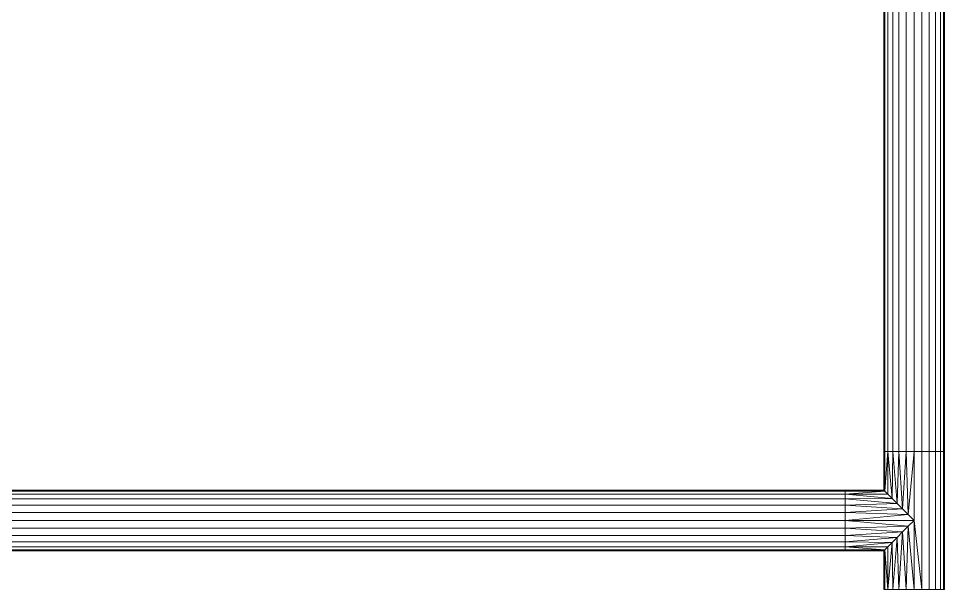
# Model space of a CAD drawing. Header units: inches. Extents: x -3326 to -59, y 8 to 1043.
# Drawn here: x -2905.3 to -2885.22, y 689.82 to 702.2 of the extents above; entities that cross this region are included whole.
import ezdxf

# ---------------------------------------------------------------- set-up
doc = ezdxf.new("R2010")
doc.units = ezdxf.units.IN
doc.header["$MEASUREMENT"] = 0
doc.layers.add('F-SPRN', color=10, linetype='Continuous', lineweight=9)
doc.layers.add('P-PIPE', color=10, linetype='Continuous', lineweight=9)

# ---------------------------------------------------------------- blocks, each defined once
blk = doc.blocks.new('Tee - Welded - Generic - Standard-1086689-05 - Fourth Level')
at = {"layer": 'P-PIPE'}
mesh = blk.add_polyface(dxfattribs=at)
corners = [(-1.496, -0.657), (-1.496, -0.635, 0.17), (-1.496, -0.569, 0.329), (-1.496, -0.465, 0.465), (-1.496, -0.329, 0.569), (-1.496, -0.17, 0.635), (-1.496, 0, 0.657), (-1.496, 0.17, 0.635), (-1.496, 0.329, 0.569), (-1.496, 0.465, 0.465), (-1.496, 0.569, 0.329), (-1.496, 0.635, 0.17), (-1.496, 0.657), (-1.496, 0.635, -0.17), (-1.496, 0.569, -0.329), (-1.496, 0.465, -0.465), (-1.496, 0.329, -0.569), (-1.496, 0.17, -0.635), (-1.496, 0, -0.657), (-1.496, -0.17, -0.635), (-1.496, -0.329, -0.569), (-1.496, -0.465, -0.465), (-1.496, -0.569, -0.329), (-1.496, -0.635, -0.17)]
mesh.append_faces([[corners[k] for k in face] for face in [(20, 17, 18, 19)]], dxfattribs={"vtx0": -1})
mesh.append_faces([[corners[k] for k in face] for face in [(23, 17, 20), (11, 23, 8, 10)]], dxfattribs={"vtx0": -1, "vtx1": -1, "vtx2": -1})
mesh.append_faces([[corners[k] for k in face] for face in [(17, 23, 11, 14)]], dxfattribs={"vtx0": -1, "vtx1": -1, "vtx2": -1, "vtx3": -1})
mesh.append_faces([[corners[k] for k in face] for face in [(16, 17, 14, 15), (9, 10, 8)]], dxfattribs={"vtx1": -1})
mesh.append_faces([[corners[k] for k in face] for face in [(7, 8, 3, 6)]], dxfattribs={"vtx1": -1, "vtx2": -1})
mesh.append_faces([[corners[k] for k in face] for face in [(23, 0, 3, 8)]], dxfattribs={"vtx1": -1, "vtx2": -1, "vtx3": -1})
mesh.append_faces([[corners[k] for k in face] for face in [(12, 13, 14, 11)]], dxfattribs={"vtx2": -1})
mesh.append_faces([[corners[k] for k in face] for face in [(20, 21, 22, 23), (0, 1, 2, 3), (3, 4, 5, 6)]], dxfattribs={"vtx3": -1})
mesh = blk.add_polyface(dxfattribs=at)
corners = [(-1.496, 0.657), (-1.496, 0.635, 0.17), (-1.496, 0.569, 0.329), (-1.496, 0.465, 0.465), (-1.496, 0.329, 0.569), (-1.496, 0.17, 0.635), (-1.496, 0, 0.657), (-1.496, -0.17, 0.635), (-1.496, -0.329, 0.569), (-1.496, -0.465, 0.465), (-1.496, -0.569, 0.329), (-1.496, -0.635, 0.17), (-1.496, -0.657), (-0.657, -0.657), (-0.634, -0.634, 0.175), (-0.569, -0.569, 0.329), (-0.477, -0.477, 0.452), (-0.369, -0.369, 0.545), (-0.25, -0.25, 0.608), (-0.126, -0.126, 0.645), (0, 0, 0.657), (0.126, -0.126, 0.645), (0.25, -0.25, 0.608), (0.369, -0.369, 0.545), (0.477, -0.477, 0.452), (0.569, -0.569, 0.329), (0.634, -0.634, 0.175), (0.657, -0.657), (1.496, -0.657), (1.496, -0.635, 0.17), (1.496, -0.569, 0.329), (1.496, -0.465, 0.465), (1.496, -0.329, 0.569), (1.496, -0.17, 0.635), (1.496, 0, 0.657), (1.496, 0.17, 0.635), (1.496, 0.329, 0.569), (1.496, 0.465, 0.465), (1.496, 0.569, 0.329), (1.496, 0.635, 0.17), (1.496, 0.657)]
mesh.append_faces([[corners[k] for k in face] for face in [(13, 11, 12)]], dxfattribs={"vtx0": -1})
mesh.append_faces([[corners[k] for k in face] for face in [(27, 29, 26), (25, 30, 24), (11, 14, 10), (9, 17, 8), (16, 10, 15), (23, 32, 22), (21, 34, 20), (22, 33, 21), (33, 22, 32), (19, 7, 18), (7, 19, 6)]], dxfattribs={"vtx0": -1, "vtx1": -1})
mesh.append_faces([[corners[k] for k in face] for face in [(30, 25, 26), (24, 30, 31), (8, 17, 18), (21, 33, 34), (18, 7, 8), (20, 5, 6)]], dxfattribs={"vtx0": -1, "vtx2": -1})
mesh.append_faces([[corners[k] for k in face] for face in [(20, 34, 35, 5)]], dxfattribs={"vtx0": -1, "vtx2": -1, "vtx3": -1})
mesh.append_faces([[corners[k] for k in face] for face in [(28, 29, 27)]], dxfattribs={"vtx1": -1})
mesh.append_faces([[corners[k] for k in face] for face in [(29, 30, 26), (31, 32, 23), (23, 24, 31), (13, 14, 11), (14, 15, 10), (16, 17, 9), (9, 10, 16), (19, 20, 6)]], dxfattribs={"vtx1": -1, "vtx2": -1})
mesh.append_faces([[corners[k] for k in face] for face in [(38, 39, 1, 2), (36, 37, 3, 4), (37, 38, 2, 3), (35, 36, 4, 5)]], dxfattribs={"vtx1": -1, "vtx3": -1})
mesh.append_faces([[corners[k] for k in face] for face in [(39, 40, 0, 1)]], dxfattribs={"vtx3": -1})
mesh = blk.add_polyface(dxfattribs=at)
corners = [(-1.496, -0.657), (-1.496, -0.635, -0.17), (-1.496, -0.569, -0.329), (-1.496, -0.465, -0.465), (-1.496, -0.329, -0.569), (-1.496, -0.17, -0.635), (-1.496, 0, -0.657), (-1.496, 0.17, -0.635), (-1.496, 0.329, -0.569), (-1.496, 0.465, -0.465), (-1.496, 0.569, -0.329), (-1.496, 0.635, -0.17), (-1.496, 0.657), (1.496, 0.657), (1.496, 0.635, -0.17), (1.496, 0.569, -0.329), (1.496, 0.465, -0.465), (1.496, 0.329, -0.569), (1.496, 0.17, -0.635), (1.496, 0, -0.657), (1.496, -0.17, -0.635), (1.496, -0.329, -0.569), (1.496, -0.465, -0.465), (1.496, -0.569, -0.329), (1.496, -0.635, -0.17), (1.496, -0.657), (0.657, -0.657), (0.634, -0.634, -0.175), (0.569, -0.569, -0.329), (0.477, -0.477, -0.452), (0.369, -0.369, -0.545), (0.25, -0.25, -0.608), (0.126, -0.126, -0.645), (0, 0, -0.657), (-0.126, -0.126, -0.645), (-0.25, -0.25, -0.608), (-0.369, -0.369, -0.545), (-0.477, -0.477, -0.452), (-0.569, -0.569, -0.329), (-0.634, -0.634, -0.175), (-0.657, -0.657)]
mesh.append_faces([[corners[k] for k in face] for face in [(1, 40, 0)]], dxfattribs={"vtx0": -1})
mesh.append_faces([[corners[k] for k in face] for face in [(33, 19, 32), (6, 34, 5), (32, 20, 31), (24, 27, 23), (27, 24, 26), (36, 4, 35), (3, 37, 2), (38, 2, 37), (21, 31, 20)]], dxfattribs={"vtx0": -1, "vtx1": -1})
mesh.append_faces([[corners[k] for k in face] for face in [(35, 4, 5), (6, 33, 34), (23, 28, 29), (29, 22, 23), (21, 30, 31), (23, 27, 28), (36, 3, 4), (3, 36, 37), (39, 1, 2)]], dxfattribs={"vtx0": -1, "vtx2": -1})
mesh.append_faces([[corners[k] for k in face] for face in [(13, 14, 11, 12)]], dxfattribs={"vtx1": -1})
mesh.append_faces([[corners[k] for k in face] for face in [(19, 20, 32), (34, 35, 5), (6, 7, 33), (21, 22, 30), (29, 30, 22), (39, 40, 1), (38, 39, 2)]], dxfattribs={"vtx1": -1, "vtx2": -1})
mesh.append_faces([[corners[k] for k in face] for face in [(18, 19, 33, 7)]], dxfattribs={"vtx1": -1, "vtx2": -1, "vtx3": -1})
mesh.append_faces([[corners[k] for k in face] for face in [(15, 16, 9, 10), (14, 15, 10, 11), (16, 17, 8, 9), (17, 18, 7, 8)]], dxfattribs={"vtx1": -1, "vtx3": -1})
mesh.append_faces([[corners[k] for k in face] for face in [(24, 25, 26)]], dxfattribs={"vtx2": -1})
mesh = blk.add_polyface(dxfattribs=at)
corners = [(1.496, -0.657), (1.496, -0.635, -0.17), (1.496, -0.569, -0.329), (1.496, -0.465, -0.465), (1.496, -0.329, -0.569), (1.496, -0.17, -0.635), (1.496, 0, -0.657), (1.496, 0.17, -0.635), (1.496, 0.329, -0.569), (1.496, 0.465, -0.465), (1.496, 0.569, -0.329), (1.496, 0.635, -0.17), (1.496, 0.657), (1.496, 0.635, 0.17), (1.496, 0.569, 0.329), (1.496, 0.465, 0.465), (1.496, 0.329, 0.569), (1.496, 0.17, 0.635), (1.496, 0, 0.657), (1.496, -0.17, 0.635), (1.496, -0.329, 0.569), (1.496, -0.465, 0.465), (1.496, -0.569, 0.329), (1.496, -0.635, 0.17)]
mesh.append_faces([[corners[k] for k in face] for face in [(7, 5, 6), (10, 8, 9), (4, 2, 3), (16, 14, 15), (23, 21, 22)]], dxfattribs={"vtx0": -1})
mesh.append_faces([[corners[k] for k in face] for face in [(1, 5, 0)]], dxfattribs={"vtx0": -1, "vtx1": -1})
mesh.append_faces([[corners[k] for k in face] for face in [(5, 10, 11, 0), (23, 12, 13, 21)]], dxfattribs={"vtx0": -1, "vtx2": -1, "vtx3": -1})
mesh.append_faces([[corners[k] for k in face] for face in [(21, 16, 17, 18)]], dxfattribs={"vtx0": -1, "vtx3": -1})
mesh.append_faces([[corners[k] for k in face] for face in [(7, 8, 10, 5), (13, 14, 16, 21)]], dxfattribs={"vtx1": -1, "vtx2": -1, "vtx3": -1})
mesh.append_faces([[corners[k] for k in face] for face in [(4, 5, 1, 2), (23, 0, 11, 12)]], dxfattribs={"vtx1": -1, "vtx3": -1})
mesh.append_faces([[corners[k] for k in face] for face in [(19, 20, 21, 18)]], dxfattribs={"vtx2": -1})
mesh = blk.add_polyface(dxfattribs=at)
corners = [(-0.657, -1.496), (-0.635, -1.496, 0.17), (-0.569, -1.496, 0.329), (-0.465, -1.496, 0.465), (-0.329, -1.496, 0.569), (-0.17, -1.496, 0.635), (0, -1.496, 0.657), (0.17, -1.496, 0.635), (0.329, -1.496, 0.569), (0.465, -1.496, 0.465), (0.569, -1.496, 0.329), (0.635, -1.496, 0.17), (0.657, -1.496), (0.657, -0.657), (0.634, -0.634, 0.175), (0.569, -0.569, 0.329), (0.477, -0.477, 0.452), (0.369, -0.369, 0.545), (0.25, -0.25, 0.608), (0.126, -0.126, 0.645), (0, 0, 0.657), (-0.126, -0.126, 0.645), (-0.25, -0.25, 0.608), (-0.369, -0.369, 0.545), (-0.477, -0.477, 0.452), (-0.569, -0.569, 0.329), (-0.634, -0.634, 0.175), (-0.657, -0.657)]
mesh.append_faces([[corners[k] for k in face] for face in [(13, 11, 12)]], dxfattribs={"vtx0": -1})
mesh.append_faces([[corners[k] for k in face] for face in [(22, 5, 21), (24, 3, 23), (8, 18, 7), (17, 9, 16)]], dxfattribs={"vtx0": -1, "vtx1": -1})
mesh.append_faces([[corners[k] for k in face] for face in [(24, 2, 3), (26, 1, 2), (22, 4, 5), (6, 20, 21), (21, 5, 6), (19, 6, 7), (16, 9, 10), (17, 8, 9), (6, 19, 20)]], dxfattribs={"vtx0": -1, "vtx2": -1})
mesh.append_faces([[corners[k] for k in face] for face in [(26, 27, 1), (3, 4, 23), (25, 26, 2), (24, 25, 2), (22, 23, 4), (10, 11, 14), (18, 19, 7), (17, 18, 8), (13, 14, 11), (15, 16, 10), (14, 15, 10)]], dxfattribs={"vtx1": -1, "vtx2": -1})
mesh.append_faces([[corners[k] for k in face] for face in [(27, 0, 1)]], dxfattribs={"vtx2": -1})
mesh = blk.add_polyface(dxfattribs=at)
corners = [(0.657, -1.496), (0.635, -1.496, -0.17), (0.569, -1.496, -0.329), (0.465, -1.496, -0.465), (0.329, -1.496, -0.569), (0.17, -1.496, -0.635), (0, -1.496, -0.657), (-0.17, -1.496, -0.635), (-0.329, -1.496, -0.569), (-0.465, -1.496, -0.465), (-0.569, -1.496, -0.329), (-0.635, -1.496, -0.17), (-0.657, -1.496), (-0.657, -0.657), (-0.634, -0.634, -0.175), (-0.569, -0.569, -0.329), (-0.477, -0.477, -0.452), (-0.369, -0.369, -0.545), (-0.25, -0.25, -0.608), (-0.126, -0.126, -0.645), (0, 0, -0.657), (0.126, -0.126, -0.645), (0.25, -0.25, -0.608), (0.369, -0.369, -0.545), (0.477, -0.477, -0.452), (0.569, -0.569, -0.329), (0.634, -0.634, -0.175), (0.657, -0.657)]
mesh.append_faces([[corners[k] for k in face] for face in [(13, 11, 12)]], dxfattribs={"vtx0": -1})
mesh.append_faces([[corners[k] for k in face] for face in [(22, 5, 21), (24, 3, 23), (8, 18, 7), (17, 9, 16)]], dxfattribs={"vtx0": -1, "vtx1": -1})
mesh.append_faces([[corners[k] for k in face] for face in [(24, 2, 3), (26, 1, 2), (22, 4, 5), (6, 20, 21), (21, 5, 6), (19, 6, 7), (16, 9, 10), (17, 8, 9), (6, 19, 20)]], dxfattribs={"vtx0": -1, "vtx2": -1})
mesh.append_faces([[corners[k] for k in face] for face in [(0, 1, 27)]], dxfattribs={"vtx1": -1})
mesh.append_faces([[corners[k] for k in face] for face in [(26, 27, 1), (3, 4, 23), (25, 26, 2), (24, 25, 2), (22, 23, 4), (10, 11, 14), (18, 19, 7), (17, 18, 8), (13, 14, 11), (15, 16, 10), (14, 15, 10)]], dxfattribs={"vtx1": -1, "vtx2": -1})
mesh = blk.add_polyface(dxfattribs=at)
corners = [(-0.657, -1.496), (-0.635, -1.496, -0.17), (-0.569, -1.496, -0.329), (-0.465, -1.496, -0.465), (-0.329, -1.496, -0.569), (-0.17, -1.496, -0.635), (0, -1.496, -0.657), (0.17, -1.496, -0.635), (0.329, -1.496, -0.569), (0.465, -1.496, -0.465), (0.569, -1.496, -0.329), (0.635, -1.496, -0.17), (0.657, -1.496), (0.635, -1.496, 0.17), (0.569, -1.496, 0.329), (0.465, -1.496, 0.465), (0.329, -1.496, 0.569), (0.17, -1.496, 0.635), (0, -1.496, 0.657), (-0.17, -1.496, 0.635), (-0.329, -1.496, 0.569), (-0.465, -1.496, 0.465), (-0.569, -1.496, 0.329), (-0.635, -1.496, 0.17)]
mesh.append_faces([[corners[k] for k in face] for face in [(16, 14, 15), (13, 11, 12)]], dxfattribs={"vtx0": -1})
mesh.append_faces([[corners[k] for k in face] for face in [(0, 3, 11, 13)]], dxfattribs={"vtx0": -1, "vtx1": -1, "vtx2": -1, "vtx3": -1})
mesh.append_faces([[corners[k] for k in face] for face in [(16, 0, 13, 14), (21, 0, 16, 17)]], dxfattribs={"vtx0": -1, "vtx1": -1, "vtx3": -1})
mesh.append_faces([[corners[k] for k in face] for face in [(5, 8, 9, 11)]], dxfattribs={"vtx0": -1, "vtx2": -1, "vtx3": -1})
mesh.append_faces([[corners[k] for k in face] for face in [(17, 18, 21)]], dxfattribs={"vtx1": -1, "vtx2": -1})
mesh.append_faces([[corners[k] for k in face] for face in [(6, 7, 8, 5), (9, 10, 11), (22, 23, 0, 21), (19, 20, 21, 18)]], dxfattribs={"vtx2": -1})
mesh.append_faces([[corners[k] for k in face] for face in [(3, 4, 5, 11)]], dxfattribs={"vtx2": -1, "vtx3": -1})
mesh.append_faces([[corners[k] for k in face] for face in [(0, 1, 2, 3)]], dxfattribs={"vtx3": -1})

msp = doc.modelspace()

# ---------------------------------------------------------------- linework, layer by layer
at = {"layer": 'F-SPRN', "color": 1}
for p, q in [((-2885.88, 751.88, 971), (-2885.88, 692.817, 971)), ((-2885.88, 751.88, 971), (-2885.88, 692.817, 971)), ((-2885.88, 689.824, 971), (-2885.88, 692.817, 971)), ((-2967.033, 691.32, 971), (-2887.376, 691.32, 971)), ((-2967.033, 691.32, 971), (-2887.376, 691.32, 971)), ((-2887.376, 691.32, 971), (-2885.88, 691.32, 971))]:
    msp.add_line(p, q, dxfattribs=at)

# ---------------------------------------------------------------- block references
at = {"layer": 'F-SPRN', "color": 1, "extrusion": (0, 0, -1), "rotation": 90}
msp.add_blockref('Tee - Welded - Generic - Standard-1086689-05 - Fourth Level', (2885.88, 691.32, -971), dxfattribs=at)

# ---------------------------------------------------------------- meshes
at = {"layer": 'F-SPRN', "color": 1}
mesh = msp.add_polyface(dxfattribs=at)
corners = [(-2885.88, 751.88, 971.658), (-2886.05, 751.88, 971.635), (-2886.209, 751.88, 971.569), (-2886.345, 751.88, 971.465), (-2886.449, 751.88, 971.329), (-2886.515, 751.88, 971.17), (-2886.537, 751.88, 971), (-2886.537, 692.816, 971), (-2886.515, 692.816, 971.17), (-2886.449, 692.816, 971.329), (-2886.345, 692.816, 971.465), (-2886.209, 692.816, 971.569), (-2886.05, 692.816, 971.635), (-2885.88, 692.816, 971.658)]
mesh.append_faces([[corners[k] for k in face] for face in [(8, 9, 4, 5), (3, 4, 9, 10), (11, 12, 1, 2), (2, 3, 10, 11)]], dxfattribs={"vtx1": -1, "vtx3": -1, "color": 1})
mesh.append_faces([[corners[k] for k in face] for face in [(6, 7, 8, 5)]], dxfattribs={"vtx2": -1, "color": 1})
mesh.append_faces([[corners[k] for k in face] for face in [(12, 13, 0, 1)]], dxfattribs={"vtx3": -1, "color": 1})
mesh = msp.add_polyface(dxfattribs=at)
corners = [(-2886.537, 751.88, 971), (-2886.515, 751.88, 970.83), (-2886.449, 751.88, 970.671), (-2886.345, 751.88, 970.535), (-2886.209, 751.88, 970.431), (-2886.05, 751.88, 970.365), (-2885.88, 751.88, 970.343), (-2885.88, 692.816, 970.343), (-2886.05, 692.816, 970.365), (-2886.209, 692.816, 970.431), (-2886.345, 692.816, 970.535), (-2886.449, 692.816, 970.671), (-2886.515, 692.816, 970.83), (-2886.537, 692.816, 971)]
mesh.append_faces([[corners[k] for k in face] for face in [(7, 8, 5, 6)]], dxfattribs={"vtx1": -1, "color": 1})
mesh.append_faces([[corners[k] for k in face] for face in [(8, 9, 4, 5), (3, 4, 9, 10), (11, 12, 1, 2), (2, 3, 10, 11)]], dxfattribs={"vtx1": -1, "vtx3": -1, "color": 1})
mesh.append_faces([[corners[k] for k in face] for face in [(12, 13, 0, 1)]], dxfattribs={"vtx3": -1, "color": 1})
mesh = msp.add_polyface(dxfattribs=at)
corners = [(-2885.222, 751.88, 971), (-2885.245, 751.88, 971.17), (-2885.31, 751.88, 971.329), (-2885.415, 751.88, 971.465), (-2885.551, 751.88, 971.569), (-2885.71, 751.88, 971.635), (-2885.88, 751.88, 971.658), (-2885.88, 692.816, 971.658), (-2885.71, 692.816, 971.635), (-2885.551, 692.816, 971.569), (-2885.415, 692.816, 971.465), (-2885.31, 692.816, 971.329), (-2885.245, 692.816, 971.17), (-2885.222, 692.816, 971)]
mesh.append_faces([[corners[k] for k in face] for face in [(7, 8, 5, 6)]], dxfattribs={"vtx1": -1, "color": 1})
mesh.append_faces([[corners[k] for k in face] for face in [(8, 9, 4, 5), (3, 4, 9, 10), (11, 12, 1, 2), (2, 3, 10, 11)]], dxfattribs={"vtx1": -1, "vtx3": -1, "color": 1})
mesh.append_faces([[corners[k] for k in face] for face in [(12, 13, 0, 1)]], dxfattribs={"vtx3": -1, "color": 1})
mesh = msp.add_polyface(dxfattribs=at)
corners = [(-2885.88, 751.88, 970.343), (-2885.71, 751.88, 970.365), (-2885.551, 751.88, 970.431), (-2885.415, 751.88, 970.535), (-2885.31, 751.88, 970.671), (-2885.245, 751.88, 970.83), (-2885.222, 751.88, 971), (-2885.222, 692.816, 971), (-2885.245, 692.816, 970.83), (-2885.31, 692.816, 970.671), (-2885.415, 692.816, 970.535), (-2885.551, 692.816, 970.431), (-2885.71, 692.816, 970.365), (-2885.88, 692.816, 970.343)]
mesh.append_faces([[corners[k] for k in face] for face in [(7, 8, 5, 6)]], dxfattribs={"vtx1": -1, "color": 1})
mesh.append_faces([[corners[k] for k in face] for face in [(8, 9, 4, 5), (3, 4, 9, 10), (11, 12, 1, 2), (2, 3, 10, 11)]], dxfattribs={"vtx1": -1, "vtx3": -1, "color": 1})
mesh.append_faces([[corners[k] for k in face] for face in [(12, 13, 0, 1)]], dxfattribs={"vtx3": -1, "color": 1})
mesh = msp.add_polyface(dxfattribs=at)
corners = [(-2886.537, 692.816, 971), (-2886.515, 692.816, 970.83), (-2886.449, 692.816, 970.671), (-2886.345, 692.816, 970.535), (-2886.209, 692.816, 970.431), (-2886.05, 692.816, 970.365), (-2885.88, 692.816, 970.343), (-2885.71, 692.816, 970.365), (-2885.551, 692.816, 970.431), (-2885.415, 692.816, 970.535), (-2885.31, 692.816, 970.671), (-2885.245, 692.816, 970.83), (-2885.222, 692.816, 971), (-2885.245, 692.816, 971.17), (-2885.31, 692.816, 971.329), (-2885.415, 692.816, 971.465), (-2885.551, 692.816, 971.569), (-2885.71, 692.816, 971.635), (-2885.88, 692.816, 971.658), (-2886.05, 692.816, 971.635), (-2886.209, 692.816, 971.569), (-2886.345, 692.816, 971.465), (-2886.449, 692.816, 971.329), (-2886.515, 692.816, 971.17)]
mesh.append_faces([[corners[k] for k in face] for face in [(17, 15, 16)]], dxfattribs={"vtx0": -1, "color": 1})
mesh.append_faces([[corners[k] for k in face] for face in [(23, 13, 21, 22), (1, 13, 23, 0), (5, 7, 3, 4)]], dxfattribs={"vtx0": -1, "vtx1": -1, "color": 1})
mesh.append_faces([[corners[k] for k in face] for face in [(21, 13, 17)]], dxfattribs={"vtx0": -1, "vtx1": -1, "vtx2": -1, "color": 1})
mesh.append_faces([[corners[k] for k in face] for face in [(6, 7, 5)]], dxfattribs={"vtx1": -1, "color": 1})
mesh.append_faces([[corners[k] for k in face] for face in [(17, 18, 19)]], dxfattribs={"vtx2": -1, "color": 1})
mesh.append_faces([[corners[k] for k in face] for face in [(19, 20, 21, 17), (13, 14, 15, 17), (1, 2, 3, 11), (9, 10, 11, 3), (11, 12, 13, 1), (7, 8, 9, 3)]], dxfattribs={"vtx2": -1, "vtx3": -1, "color": 1})
mesh = msp.add_polyface(dxfattribs=at)
corners = [(-2967.033, 691.978, 971), (-2967.033, 691.956, 971.17), (-2967.033, 691.89, 971.329), (-2967.033, 691.785, 971.465), (-2967.033, 691.649, 971.569), (-2967.033, 691.491, 971.635), (-2967.033, 691.32, 971.658), (-2887.376, 691.32, 971.658), (-2887.376, 691.491, 971.635), (-2887.376, 691.649, 971.569), (-2887.376, 691.785, 971.465), (-2887.376, 691.89, 971.329), (-2887.376, 691.956, 971.17), (-2887.376, 691.978, 971)]
mesh.append_faces([[corners[k] for k in face] for face in [(7, 8, 5, 6)]], dxfattribs={"vtx1": -1, "color": 1})
mesh.append_faces([[corners[k] for k in face] for face in [(8, 9, 4, 5), (3, 4, 9, 10), (11, 12, 1, 2), (2, 3, 10, 11)]], dxfattribs={"vtx1": -1, "vtx3": -1, "color": 1})
mesh.append_faces([[corners[k] for k in face] for face in [(12, 13, 0, 1)]], dxfattribs={"vtx3": -1, "color": 1})
mesh = msp.add_polyface(dxfattribs=at)
corners = [(-2967.033, 691.32, 970.343), (-2967.033, 691.491, 970.365), (-2967.033, 691.649, 970.431), (-2967.033, 691.785, 970.535), (-2967.033, 691.89, 970.671), (-2967.033, 691.956, 970.83), (-2967.033, 691.978, 971), (-2887.376, 691.978, 971), (-2887.376, 691.956, 970.83), (-2887.376, 691.89, 970.671), (-2887.376, 691.785, 970.535), (-2887.376, 691.649, 970.431), (-2887.376, 691.491, 970.365), (-2887.376, 691.32, 970.343)]
mesh.append_faces([[corners[k] for k in face] for face in [(7, 8, 5, 6)]], dxfattribs={"vtx1": -1, "color": 1})
mesh.append_faces([[corners[k] for k in face] for face in [(8, 9, 4, 5), (3, 4, 9, 10), (11, 12, 1, 2), (2, 3, 10, 11)]], dxfattribs={"vtx1": -1, "vtx3": -1, "color": 1})
mesh.append_faces([[corners[k] for k in face] for face in [(12, 13, 0, 1)]], dxfattribs={"vtx3": -1, "color": 1})
mesh = msp.add_polyface(dxfattribs=at)
corners = [(-2887.376, 690.663, 971), (-2887.376, 690.685, 970.83), (-2887.376, 690.751, 970.671), (-2887.376, 690.856, 970.535), (-2887.376, 690.992, 970.431), (-2887.376, 691.15, 970.365), (-2887.376, 691.32, 970.343), (-2887.376, 691.491, 970.365), (-2887.376, 691.649, 970.431), (-2887.376, 691.785, 970.535), (-2887.376, 691.89, 970.671), (-2887.376, 691.956, 970.83), (-2887.376, 691.978, 971), (-2887.376, 691.956, 971.17), (-2887.376, 691.89, 971.329), (-2887.376, 691.785, 971.465), (-2887.376, 691.649, 971.569), (-2887.376, 691.491, 971.635), (-2887.376, 691.32, 971.658), (-2887.376, 691.15, 971.635), (-2887.376, 690.992, 971.569), (-2887.376, 690.856, 971.465), (-2887.376, 690.751, 971.329), (-2887.376, 690.685, 971.17)]
mesh.append_faces([[corners[k] for k in face] for face in [(23, 21, 22)]], dxfattribs={"vtx0": -1, "color": 1})
mesh.append_faces([[corners[k] for k in face] for face in [(5, 9, 3, 4), (11, 13, 9, 10)]], dxfattribs={"vtx0": -1, "vtx1": -1, "color": 1})
mesh.append_faces([[corners[k] for k in face] for face in [(13, 16, 21)]], dxfattribs={"vtx0": -1, "vtx1": -1, "vtx2": -1, "color": 1})
mesh.append_faces([[corners[k] for k in face] for face in [(21, 3, 9, 13)]], dxfattribs={"vtx0": -1, "vtx1": -1, "vtx2": -1, "vtx3": -1, "color": 1})
mesh.append_faces([[corners[k] for k in face] for face in [(12, 13, 11)]], dxfattribs={"vtx1": -1, "color": 1})
mesh.append_faces([[corners[k] for k in face] for face in [(7, 8, 9), (17, 18, 19, 16), (14, 15, 16, 13)]], dxfattribs={"vtx2": -1, "color": 1})
mesh.append_faces([[corners[k] for k in face] for face in [(1, 2, 3, 21), (23, 0, 1, 21), (19, 20, 21, 16), (5, 6, 7, 9)]], dxfattribs={"vtx2": -1, "vtx3": -1, "color": 1})
mesh = msp.add_polyface(dxfattribs=at)
corners = [(-2967.033, 691.32, 971.658), (-2967.033, 691.15, 971.635), (-2967.033, 690.992, 971.569), (-2967.033, 690.856, 971.465), (-2967.033, 690.751, 971.329), (-2967.033, 690.685, 971.17), (-2967.033, 690.663, 971), (-2887.376, 690.663, 971), (-2887.376, 690.685, 971.17), (-2887.376, 690.751, 971.329), (-2887.376, 690.856, 971.465), (-2887.376, 690.992, 971.569), (-2887.376, 691.15, 971.635), (-2887.376, 691.32, 971.658)]
mesh.append_faces([[corners[k] for k in face] for face in [(8, 9, 4, 5), (3, 4, 9, 10), (11, 12, 1, 2), (2, 3, 10, 11)]], dxfattribs={"vtx1": -1, "vtx3": -1, "color": 1})
mesh.append_faces([[corners[k] for k in face] for face in [(6, 7, 8, 5)]], dxfattribs={"vtx2": -1, "color": 1})
mesh.append_faces([[corners[k] for k in face] for face in [(12, 13, 0, 1)]], dxfattribs={"vtx3": -1, "color": 1})
mesh = msp.add_polyface(dxfattribs=at)
corners = [(-2967.033, 690.663, 971), (-2967.033, 690.685, 970.83), (-2967.033, 690.751, 970.671), (-2967.033, 690.856, 970.535), (-2967.033, 690.992, 970.431), (-2967.033, 691.15, 970.365), (-2967.033, 691.32, 970.343), (-2887.376, 691.32, 970.343), (-2887.376, 691.15, 970.365), (-2887.376, 690.992, 970.431), (-2887.376, 690.856, 970.535), (-2887.376, 690.751, 970.671), (-2887.376, 690.685, 970.83), (-2887.376, 690.663, 971)]
mesh.append_faces([[corners[k] for k in face] for face in [(7, 8, 5, 6)]], dxfattribs={"vtx1": -1, "color": 1})
mesh.append_faces([[corners[k] for k in face] for face in [(8, 9, 4, 5), (3, 4, 9, 10), (11, 12, 1, 2), (2, 3, 10, 11)]], dxfattribs={"vtx1": -1, "vtx3": -1, "color": 1})
mesh.append_faces([[corners[k] for k in face] for face in [(12, 13, 0, 1)]], dxfattribs={"vtx3": -1, "color": 1})

doc.saveas('drawing.dxf')
